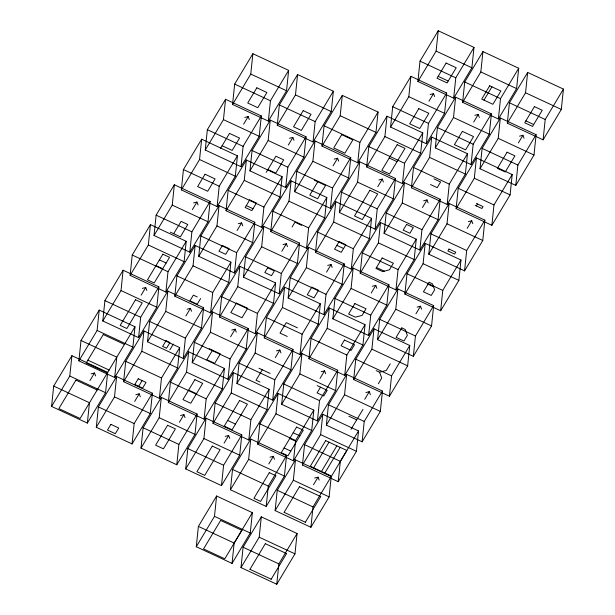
<?xml version="1.0" encoding="UTF-8"?>
<svg xmlns="http://www.w3.org/2000/svg" width="615" height="615" viewBox="0 0 615 615"><rect width="100%" height="100%" fill="white"/><g stroke="black" fill="none" stroke-linecap="round" stroke-linejoin="round"><path stroke-width="0.92" d="M51.583 406.423L53.69 386.074L71.901 355.685L107.671 372.352L105.565 392.708L87.353 423.097L51.583 406.423L69.795 376.034L71.901 355.685M78.904 360.844L81.003 340.495L99.215 310.106L134.985 326.773L132.886 347.121L114.674 377.51L78.904 360.844L97.116 330.455L99.215 310.106M87.353 423.097L89.459 402.74L53.69 386.074M102.805 320.961L104.911 300.612L123.123 270.223L158.885 286.89L156.787 307.239L138.575 337.627L102.805 320.961L121.017 290.572L123.123 270.223M96.294 427.264L98.4 406.907L116.612 376.526L152.382 393.193L150.275 413.541L132.064 443.93L96.294 427.264L114.505 396.875L116.612 376.526M114.674 377.51L116.773 357.161L81.003 340.495M130.126 275.382L132.225 255.025L150.437 224.636L186.207 241.311L184.1 261.659L165.889 292.048L130.126 275.382L148.33 244.993L150.437 224.636M123.615 381.677L125.714 361.328L143.925 330.939L179.695 347.606L177.589 367.962L159.385 398.351L123.615 381.677L141.827 351.296L143.925 330.939M138.575 337.627L140.674 317.279L158.885 286.89M132.064 443.93L134.17 423.581L152.382 393.193M154.027 235.491L156.125 215.142L174.337 184.754L210.107 201.428L208.001 221.777L189.797 252.165L154.027 235.491L172.238 205.11L174.337 184.754M147.515 341.794L149.622 321.445L167.834 291.056L203.596 307.723L201.497 328.079L183.285 358.468L147.515 341.794L165.727 311.405L167.834 291.056M141.004 448.097L143.111 427.748L161.322 397.359L197.092 414.026L194.986 434.375L176.774 464.763L141.004 448.097L159.216 417.708L161.322 397.359M165.889 292.048L167.995 271.699L186.207 241.311M159.385 398.351L161.484 377.994L179.695 347.606M181.34 189.912L183.447 169.563L201.659 139.174L237.428 155.841L235.322 176.197L217.11 206.579L181.34 189.912L199.552 159.523L201.659 139.174M174.829 296.215L176.936 275.866L195.147 245.477L230.917 262.144L228.811 282.493L210.599 312.881L174.829 296.215L193.041 265.826L195.147 245.477M168.326 402.518L170.424 382.161L188.636 351.78L224.406 368.447L222.299 388.795L204.088 419.184L168.326 402.518L186.537 372.129L188.636 351.78M189.797 252.165L191.895 231.809L210.107 201.428M183.285 358.468L185.384 338.112L203.596 307.723M205.241 150.029L207.347 129.68L225.559 99.292L261.329 115.958L259.223 136.307L241.011 166.696L205.241 150.029L223.453 119.641L225.559 99.292M176.774 464.763L178.88 444.414L197.092 414.026M198.737 256.332L200.836 235.976L219.048 205.595L254.818 222.261L252.711 242.61L234.5 272.999L198.737 256.332L216.949 225.943L219.048 205.595M192.226 362.635L194.332 342.278L212.536 311.89L248.306 328.564L246.208 348.913L227.996 379.301L192.226 362.635L210.438 332.246L212.536 311.89M185.715 468.93L187.821 448.581L206.033 418.192L241.795 434.859L239.696 455.215L221.485 485.604L185.715 468.93L203.926 438.549L206.033 418.192M217.11 206.579L219.217 186.23L237.428 155.841M210.599 312.881L212.705 292.532L230.917 262.144M232.562 104.45L234.661 84.094L252.873 53.705L288.643 70.379L286.544 90.728L268.332 121.117L232.562 104.45L250.774 74.061L252.873 53.705M204.088 419.184L206.194 398.835L224.406 368.447M226.051 210.745L228.157 190.396L246.369 160.008L282.131 176.682L280.033 197.031L261.821 227.419L226.051 210.745L244.263 180.364L246.369 160.008M219.54 317.048L221.646 296.699L239.858 266.31L275.628 282.977L273.521 303.333L255.31 333.722L219.54 317.048L237.751 286.659L239.858 266.31M196.277 546.743L198.384 526.394L216.595 496.005L252.365 512.672L250.259 533.028L232.047 563.417L196.277 546.743L214.489 516.362L216.595 496.005M213.036 423.351L215.135 403.002L233.346 372.613L269.116 389.28L267.01 409.628L248.798 440.017L213.036 423.351L231.248 392.962L233.346 372.613M241.011 166.696L243.117 146.347L261.329 115.958M234.5 272.999L236.606 252.65L254.818 222.261M227.996 379.301L230.095 358.952L248.306 328.564M249.951 170.862L252.058 150.514L270.269 120.125L306.039 136.791L303.933 157.148L285.721 187.537L249.951 170.862L268.163 140.474L270.269 120.125M221.485 485.604L223.591 465.248L241.795 434.859M243.448 277.165L245.546 256.816L263.758 226.428L299.528 243.094L297.422 263.451L279.21 293.832L243.448 277.165L261.659 246.776L263.758 226.428M236.936 383.468L239.035 363.119L257.247 332.73L293.017 349.397L290.918 369.746L272.706 400.134L236.936 383.468L255.148 353.079L257.247 332.73M268.332 121.117L270.431 100.768L288.643 70.379M230.425 489.771L232.532 469.414L250.743 439.033L286.505 455.7L284.407 476.048L266.195 506.437L230.425 489.771L248.637 459.382L250.743 439.033M261.821 227.419L263.92 207.063L282.131 176.682M255.31 333.722L257.416 313.366L275.628 282.977M277.273 125.283L279.371 104.934L297.583 74.546L333.353 91.212L331.254 111.561L313.043 141.95L277.273 125.283L295.484 94.895L297.583 74.546M232.047 563.417L234.154 543.06L252.365 512.672M248.798 440.017L250.905 419.668L269.116 389.28M270.761 231.586L272.868 211.229L291.079 180.848L326.842 197.515L324.743 217.864L306.531 248.252L270.761 231.586L288.973 201.197L291.079 180.848M264.25 337.889L266.357 317.532L284.568 287.144L320.338 303.818L318.232 324.167L300.02 354.555L264.25 337.889L282.462 307.5L284.568 287.144M240.988 567.584L243.094 547.227L261.306 516.846L297.076 533.513L294.969 553.861L276.758 584.25L240.988 567.584L259.199 537.195L261.306 516.846M257.746 444.184L259.845 423.835L278.057 393.446L313.827 410.113L311.72 430.469L293.509 460.858L257.746 444.184L275.958 413.803L278.057 393.446M285.721 187.537L287.828 167.18L306.039 136.791M279.21 293.832L281.316 273.483L299.528 243.094M272.706 400.134L274.805 379.786L293.017 349.397M294.662 191.703L296.768 171.347L314.98 140.958L350.75 157.632L348.644 177.981L330.432 208.37L294.662 191.703L312.874 161.315L314.98 140.958M266.195 506.437L268.294 486.088L286.505 455.7M288.158 297.998L290.257 277.649L308.469 247.261L344.239 263.935L342.132 284.284L323.921 314.672L288.158 297.998L306.37 267.617L308.469 247.261M281.647 404.301L283.746 383.952L301.957 353.564L337.727 370.23L335.629 390.587L317.417 420.975L281.647 404.301L299.859 373.912L301.957 353.564M313.043 141.95L315.141 121.601L333.353 91.212M275.136 510.604L277.242 490.255L295.454 459.866L331.216 476.533L329.117 496.882L310.906 527.27L275.136 510.604L293.347 480.215L295.454 459.866M306.531 248.252L308.63 227.904L326.842 197.515M300.02 354.555L302.126 334.206L320.338 303.818M321.983 146.116L324.082 125.767L342.294 95.379L378.064 112.045L375.965 132.402L357.753 162.791L321.983 146.116L340.195 115.728L342.294 95.379M276.758 584.25L278.864 563.901L297.076 533.513M293.509 460.858L295.615 440.501L313.827 410.113M315.472 252.419L317.578 232.07L335.79 201.682L371.552 218.348L369.454 238.705L351.242 269.086L315.472 252.419L333.684 222.03L335.79 201.682M308.961 358.722L311.067 338.373L329.279 307.984L365.049 324.651L362.942 345L344.731 375.388L308.961 358.722L327.172 328.333L329.279 307.984M302.457 465.025L304.556 444.668L322.767 414.287L358.537 430.954L356.431 451.302L338.219 481.691L302.457 465.025L320.661 434.636L322.767 414.287M330.432 208.37L332.538 188.021L350.75 157.632M323.921 314.672L326.027 294.316L344.239 263.935M317.417 420.975L319.516 400.619L337.727 370.23M339.372 212.536L341.479 192.188L359.69 161.799L395.46 178.465L393.354 198.814L375.142 229.203L339.372 212.536L357.584 182.148L359.69 161.799M310.906 527.27L313.004 506.921L331.216 476.533M332.869 318.839L334.967 298.483L353.179 268.102L388.949 284.768L386.843 305.117L368.631 335.506L332.869 318.839L351.08 288.45L353.179 268.102M326.357 425.142L328.456 404.785L346.668 374.397L382.438 391.071L380.339 411.42L362.127 441.808L326.357 425.142L344.569 394.753L346.668 374.397M357.753 162.791L359.852 142.434L378.064 112.045M351.242 269.086L353.341 248.737L371.552 218.348M344.731 375.388L346.837 355.039L365.049 324.651M366.694 166.957L368.792 146.601L387.004 116.212L422.774 132.886L420.668 153.235L402.464 183.624L366.694 166.957L384.905 136.568L387.004 116.212M338.219 481.691L340.326 461.342L358.537 430.954M360.182 273.252L362.289 252.903L380.5 222.515L416.263 239.189L414.164 259.538L395.952 289.926L360.182 273.252L378.394 242.871L380.5 222.515M353.671 379.555L355.778 359.206L373.989 328.817L409.759 345.484L407.653 365.84L389.441 396.229L353.671 379.555L371.883 349.166L373.989 328.817M375.142 229.203L377.249 208.854L395.46 178.465M368.631 335.506L370.737 315.157L388.949 284.768M390.594 127.074L392.701 106.718L410.912 76.329L446.675 93.003L444.576 113.352L426.364 143.741L390.594 127.074L408.806 96.686L410.912 76.329M362.127 441.808L364.226 421.46L382.438 391.071M384.083 233.369L386.189 213.021L404.401 182.632L440.171 199.298L438.065 219.655L419.853 250.044L384.083 233.369L402.295 202.981L404.401 182.632M377.572 339.672L379.678 319.323L397.89 288.935L433.66 305.601L431.553 325.958L413.341 356.339L377.572 339.672L395.783 309.284L397.89 288.935M402.464 183.624L404.562 163.275L422.774 132.886M395.952 289.926L398.051 269.57L416.263 239.189M417.908 81.488L420.014 61.139L438.226 30.75L473.996 47.416L471.89 67.773L453.678 98.154L417.908 81.488L436.12 51.099L438.226 30.75M389.441 396.229L391.547 375.873L409.759 345.484M411.404 187.79L413.503 167.441L431.715 137.053L467.485 153.719L465.378 174.068L447.166 204.457L411.404 187.79L429.616 157.402L431.715 137.053M404.893 294.093L406.999 273.744L425.203 243.356L460.973 260.022L458.875 280.371L440.663 310.76L404.893 294.093L423.105 263.704L425.203 243.356M426.364 143.741L428.463 123.384L446.675 93.003M419.853 250.044L421.959 229.687L440.171 199.298M413.341 356.339L415.448 335.99L433.66 305.601M435.305 147.907L437.411 127.559L455.615 97.17L491.385 113.837L489.286 134.185L471.075 164.574L435.305 147.907L453.516 117.519L455.615 97.17M428.793 254.21L430.9 233.854L449.111 203.465L484.874 220.139L482.775 240.488L464.563 270.877L428.793 254.21L447.005 223.822L449.111 203.465M453.678 98.154L455.784 77.805L473.996 47.416M447.166 204.457L449.273 184.108L467.485 153.719M440.663 310.76L442.762 290.411L460.973 260.022M462.618 102.328L464.725 81.972L482.936 51.583L518.706 68.257L516.6 88.606L498.388 118.995L462.618 102.328L480.83 71.94L482.936 51.583M456.115 208.623L458.213 188.275L476.425 157.886L512.195 174.552L510.089 194.909L491.877 225.298L456.115 208.623L474.326 178.235L476.425 157.886M471.075 164.574L473.173 144.225L491.385 113.837M464.563 270.877L466.67 250.528L484.874 220.139M480.015 168.741L482.114 148.392L500.326 118.003L536.096 134.67L533.997 155.026L515.785 185.407L480.015 168.741L498.227 138.352L500.326 118.003M498.388 118.995L500.495 98.638L518.706 68.257M491.877 225.298L493.983 204.941L512.195 174.552M507.329 123.161L509.435 102.813L527.647 72.424L563.417 89.09L561.311 109.439L543.099 139.828L507.329 123.161L525.541 92.773L527.647 72.424M515.785 185.407L517.884 165.058L536.096 134.67M543.099 139.828L545.205 119.479L563.417 89.09M75.937 380.116L58.863 408.598L80.096 418.5L134.985 326.773M103.251 334.529L86.177 363.019L107.417 372.913M220.408 148.592L229.51 133.394L239.573 138.083L232.17 150.429L222.115 145.74M173.676 233.723L181.079 221.377L187.783 224.498L180.387 236.844L170.324 232.155M89.959 380.577L94.51 372.974L95.609 375.919M141.181 295.108L145.732 287.512L146.831 290.449M192.395 209.646L196.946 202.043L198.045 204.987M243.617 124.176L248.168 116.581L249.267 119.518M266.21 172.369L275.889 156.225L283.715 159.869L275.743 173.161L267.917 169.517M138.721 386.289L142.134 380.593M134.67 401.411L139.221 393.815L140.32 396.752M185.884 315.941L190.442 308.346L191.534 311.29M237.106 230.479L241.657 222.884L242.756 225.82M288.327 145.009L292.878 137.414L293.978 140.358M169.894 349.797L173.307 344.093M200.621 298.513L197.207 304.21L189.943 300.827L193.356 295.131L197.269 296.953M212.529 350.227L206.84 359.721L214.666 363.365L220.355 353.871L209.177 348.667M317.755 181.809L309.783 195.101L317.609 198.745L325.573 185.453L314.396 180.241M292.125 226.958L294.969 222.215L301.673 225.336M179.38 422.244L183.931 414.648L185.03 417.593M230.594 336.782L235.153 329.186L236.245 332.123M281.816 251.312L286.367 243.717L287.466 246.661M333.038 165.85L337.589 158.255L338.688 161.192M262.298 369.776L256.04 380.224L259.953 382.046M224.091 443.084L228.642 435.482L229.741 438.426M275.305 357.615L279.863 350.02L280.955 352.956M326.527 272.153L331.078 264.55L332.177 267.494M377.748 186.683L382.299 179.088L383.399 182.025M428.963 101.221L433.521 93.618L434.613 96.563M220.631 520.436L203.557 548.918L224.79 558.82L241.864 530.33M483.959 100.122L491.931 86.823M268.801 463.918L273.352 456.322L274.451 459.259M320.015 378.448L324.574 370.853L325.666 373.797M371.237 292.986L375.788 285.391L376.887 288.327M422.459 207.516L427.01 199.921L428.109 202.865M473.673 122.054L478.232 114.459L479.323 117.396M320.507 387.181L317.094 392.877L323.798 396.006L327.211 390.31L317.148 385.62M249.951 569.329L265.319 543.691M284.099 512.349L299.467 486.711M313.65 467.815L329.017 442.17M476.333 205.902L477.471 204.003M313.512 484.751L318.063 477.155L319.162 480.1M321.476 471.459L336.843 445.821M364.726 399.289L369.277 391.694L370.376 394.63M415.948 313.819L420.499 306.224L421.598 309.168M467.169 228.357L471.72 220.762L472.82 223.699M518.384 142.888L522.942 135.292L524.034 138.237M324.828 473.02L340.195 447.382M351.011 429.339L362.958 409.398M378.325 383.76L381.738 378.056L379.547 372.175L376.188 370.614M390.279 363.811L386.289 370.461L379.547 372.175M271.192 579.222L286.559 553.585M305.34 522.25L320.699 496.613M244.793 117.434L248.168 116.581M430.146 94.479L433.521 93.618M289.504 138.275L292.878 137.414M474.857 115.312L478.232 114.459M334.214 159.108L337.589 158.255M193.579 202.904L196.946 202.043M519.567 136.153L522.942 135.292M378.925 179.941L382.299 179.088M238.289 223.737L241.657 222.884M423.635 200.782L427.01 199.921M283 244.578L286.367 243.717M142.357 288.366L145.732 287.512M468.346 221.615L471.72 220.762M327.703 265.411L331.078 264.55M187.068 309.207L190.442 308.346M372.413 286.244L375.788 285.391M231.778 330.04L235.153 329.186M91.135 373.835L94.51 372.974M417.124 307.085L420.499 306.224M276.489 350.873L279.863 350.02M135.846 394.669L139.221 393.815M321.199 371.714L324.574 370.853M180.556 415.509L183.931 414.648M365.91 392.547L369.277 391.694M225.267 436.343L228.642 435.482M269.977 457.176L273.352 456.322M314.688 478.016L318.063 477.155M436.12 51.099L471.89 67.773M480.83 71.94L516.6 88.606M525.541 92.773L561.311 109.439M420.014 61.139L455.784 77.805M464.725 81.972L500.495 98.638M509.435 102.813L545.205 119.479M438.157 76.345L448.212 81.034M525.863 120.863L533.689 124.514M408.806 96.686L444.576 113.352M453.516 117.519L489.286 134.185M498.227 138.352L533.997 155.026M392.701 106.718L428.463 123.384M437.411 127.559L473.173 144.225M482.114 148.392L517.884 165.058M250.774 74.061L286.544 90.728M295.484 94.895L331.254 111.561M340.195 115.728L375.965 132.402M384.905 136.568L420.668 153.235M429.616 157.402L465.378 174.068M474.326 178.235L510.089 194.909M234.661 84.094L270.431 100.768M279.371 104.934L315.141 121.601M324.082 125.767L359.852 142.434M368.792 146.601L404.562 163.275M413.503 167.441L449.273 184.108M458.213 188.275L493.983 204.941M389.21 158.009L397.036 161.66M433.921 178.85L440.624 181.971L437.211 187.667L430.508 184.546M476.356 203.48L483.059 206.609L481.922 208.508L475.218 205.379M223.453 119.641L259.223 136.307M268.163 140.474L303.933 157.148M312.874 161.315L348.644 177.981M357.584 182.148L393.354 198.814M402.295 202.981L438.065 219.655M447.005 223.822L482.775 240.488M207.347 129.68L243.117 146.347M252.058 150.514L287.828 167.18M296.768 171.347L332.538 188.021M341.479 192.188L377.249 208.854M386.189 213.021L421.959 229.687M430.9 233.854L466.67 250.528M199.552 159.523L235.322 176.197M244.263 180.364L280.033 197.031M288.973 201.197L324.743 217.864M333.684 222.03L369.454 238.705M378.394 242.871L414.164 259.538M423.105 263.704L458.875 280.371M183.447 169.563L219.217 186.23M228.157 190.396L263.92 207.063M272.868 211.229L308.63 227.904M317.578 232.07L353.341 248.737M362.289 252.903L398.051 269.57M406.999 273.744L442.762 290.411M427.979 284.199L433.567 286.805M336.851 245.377L343.562 248.498M246.292 205.602L253.003 208.731M376.503 267.502L384.329 271.146M172.238 205.11L208.001 221.777M216.949 225.943L252.711 242.61M261.659 246.776L297.422 263.451M306.37 267.617L342.132 284.284M351.08 288.45L386.843 305.117M395.783 309.284L431.553 325.958M156.125 215.142L191.895 231.809M200.836 235.976L236.606 252.65M245.546 256.816L281.316 273.483M290.257 277.649L326.027 294.316M334.967 298.483L370.737 315.157M379.678 319.323L415.448 335.99M148.33 244.993L184.1 261.659M193.041 265.826L228.811 282.493M237.751 286.659L273.521 303.333M282.462 307.5L318.232 324.167M327.172 328.333L362.942 345M371.883 349.166L407.653 365.84M159.431 259.884L166.135 263.005M297.445 327.841L286.267 322.629L280.002 333.076L287.267 336.466M156.018 265.58L162.721 268.701M132.225 255.025L167.995 271.699M176.936 275.866L212.705 292.532M221.646 296.699L257.416 313.366M266.357 317.532L302.126 334.206M311.067 338.373L346.837 355.039M355.778 359.206L391.547 375.873M121.017 290.572L156.787 307.239M165.727 311.405L201.497 328.079M210.438 332.246L246.208 348.913M255.148 353.079L290.918 369.746M299.859 373.912L335.629 390.587M344.569 394.753L380.339 411.42M258.946 368.216L270.123 373.42M104.911 300.612L140.674 317.279M149.622 321.445L185.384 338.112M194.332 342.278L230.095 358.952M239.035 363.119L274.805 379.786M283.746 383.952L319.516 400.619M328.456 404.785L364.226 421.46M348.874 416.194L356.7 419.845M97.116 330.455L132.886 347.121M141.827 351.296L177.589 367.962M186.537 372.129L222.299 388.795M231.248 392.962L267.01 409.628M275.958 413.803L311.72 430.469M320.661 434.636L356.431 451.302M103.312 334.56L124.553 344.454M293.186 432.76L299.897 435.889M188.628 390.11L196.454 393.754M125.714 361.328L161.484 377.994M170.424 382.161L206.194 398.835M215.135 403.002L250.905 419.668M259.845 423.835L295.615 440.501M304.556 444.668L340.326 461.342M289.773 438.464L296.476 441.585M227.642 420.445L235.468 424.089M284.084 447.958L290.787 451.079M87.883 360.167L109.124 370.069M69.795 376.034L105.565 392.708M114.505 396.875L150.275 413.541M159.216 417.708L194.986 434.375M203.926 438.549L239.696 455.215M248.637 459.382L284.407 476.048M293.347 480.215L329.117 496.882M75.999 380.139L97.232 390.041M299.528 486.742L320.761 496.636M98.4 406.907L134.17 423.581M143.111 427.748L178.88 444.414M187.821 448.581L223.591 465.248M232.532 469.414L268.294 486.088M277.242 490.255L313.004 506.921M284.161 512.38L305.401 522.281M214.489 516.362L250.259 533.028M259.199 537.195L294.969 553.861M220.693 520.459L241.926 530.361M265.38 543.721L286.621 553.615M198.384 526.394L234.154 543.06M243.094 547.227L278.864 563.901M250.013 569.359L271.253 579.253M205.041 174.23L197.638 186.576L207.701 191.265L215.096 178.919L205.041 174.23M256.832 87.814L247.722 103.013L257.785 107.694L266.887 92.504L256.832 87.814M135.531 299.766L120.163 325.404L126.867 328.525L142.234 302.888L135.531 299.766M162.844 254.179L147.477 279.825L154.188 282.946L169.548 257.308L162.844 254.179M110.908 424.35L107.494 430.046L115.32 433.698L118.733 428.002L110.908 424.35M138.229 378.771L134.808 384.467L142.634 388.111L146.047 382.415L138.229 378.771M222.392 245.485L218.978 251.189L225.682 254.31L229.095 248.614L222.392 245.485M249.705 199.906L245.154 207.501L251.866 210.63L256.417 203.035L249.705 199.906M303.203 110.638L293.532 126.782L301.358 130.434L311.029 114.29L303.203 110.638M166.042 340.71L162.629 346.406L166.534 348.228L169.955 342.532L166.042 340.71M236.491 303.08L230.802 312.581L241.979 317.786L247.668 308.292L236.491 303.08M167.572 425.249L155.618 445.191L163.444 448.835L175.398 428.893L167.572 425.249M194.886 379.663L182.939 399.604L190.758 403.255L202.712 383.314L194.886 379.663M341.717 134.662L333.745 147.961L344.923 153.166L352.895 139.874L341.717 134.662M267.648 267.794L264.804 272.545L271.515 275.666L274.359 270.923L267.648 267.794M212.283 446.083L196.915 471.72L204.741 475.364L220.101 449.726L212.283 446.083M239.596 400.503L224.229 426.141L232.055 429.785L247.422 404.147L239.596 400.503M311.813 287.159L307.262 294.754L313.965 297.883L318.516 290.288L311.813 287.159M339.126 241.58L334.575 249.175L341.287 252.304L345.838 244.701L339.126 241.58M369.861 190.296L354.494 215.942L362.32 219.586L377.687 193.948L369.861 190.296M397.175 144.717L381.815 170.355L389.633 173.999L405.001 148.361L397.175 144.717M418.807 108.632L409.698 123.823L419.761 128.512L428.863 113.321L418.807 108.632M446.121 63.053L437.019 78.243L447.074 82.933L456.184 67.735L446.121 63.053M354.878 303.587L348.613 314.027L355.324 317.156L362.074 315.441L366.056 308.792L354.878 303.587M382.192 258L375.934 268.447L382.638 271.576L389.387 269.862L393.369 263.212L382.192 258M406.607 224.429L403.186 230.125L409.898 233.254L413.311 227.558L406.607 224.429M462.372 131.364L454.408 144.663L465.586 149.868L473.55 136.576L462.372 131.364M489.694 85.785L481.722 99.076L492.899 104.289L500.871 90.997L489.694 85.785M344.469 340.041L341.056 345.738L351.111 350.427L354.532 344.723L344.469 340.041M269.285 472.651L253.918 498.288L260.629 501.41L275.989 475.772L269.285 472.651M296.599 427.064L281.24 452.709L287.943 455.83L303.31 430.193L296.599 427.064M325.666 440.609L310.298 466.247L331.539 476.148L346.898 450.503L325.666 440.609M401.803 327.88L396.114 337.374L403.932 341.025L407.353 335.329L405.154 329.44L401.803 327.88M429.116 282.3L423.428 291.794L431.253 295.438L434.667 289.742L432.468 283.861L429.116 282.3M449.035 249.06L447.897 250.958L454.608 254.087L455.746 252.188L449.035 249.06M507.083 152.205L497.412 168.349L505.238 171.992L514.909 155.849L507.083 152.205M534.404 106.618L524.726 122.762L532.552 126.413L542.23 110.27L534.404 106.618"/></g></svg>
